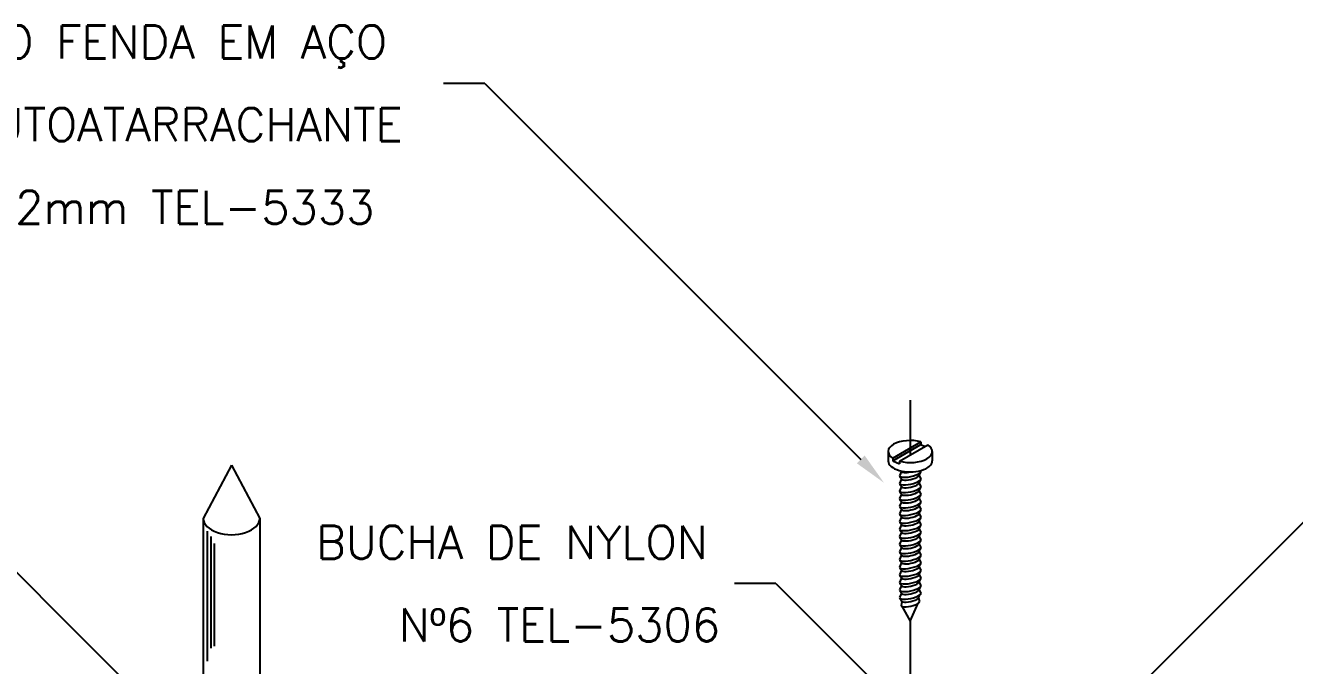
# Model space of a CAD drawing. Header units: millimetres. Extents: x -6472.6 to -6452.7, y -4623.1 to -4608.
# Drawn here: x -6465.65 to -6457.96, y -4611.88 to -4608 of the extents above; entities that cross this region are included whole.
import ezdxf
from ezdxf.enums import TextEntityAlignment as Align

# ---------------------------------------------------------------- set-up
doc = ezdxf.new("R2010")
doc.units = ezdxf.units.MM
doc.header["$LTSCALE"] = 10
doc.linetypes.add('DASHDOT2', pattern=[0.5, 0.25, -0.125, 0, -0.125])
doc.layers.add('Termotécnica', color=7, linetype='Continuous')
doc.styles.add('r80', font='romans.shx')

msp = doc.modelspace()

# ---------------------------------------------------------------- linework, layer by layer
at = {"layer": 'Termotécnica', "color": 2}
for p, q in [((-6462.8688, -4608.3469), (-6463.1188, -4608.3469)), ((-6462.8688, -4608.3469), (-6461.9993, -4609.2164)), ((-6461.9993, -4609.2164), (-6461.192, -4610.0237)), ((-6461.192, -4610.0237), (-6460.5897, -4610.6259)), ((-6460.3963, -4610.6181), (-6460.2254, -4610.5195)), ((-6460.2254, -4610.5195), (-6460.2254, -4610.536)), ((-6460.4233, -4610.5784), (-6460.4233, -4610.6353)), ((-6460.3963, -4610.6346), (-6460.2254, -4610.536)), ((-6460.3544, -4610.6367), (-6460.1836, -4610.5381)), ((-6460.2254, -4610.536), (-6460.1997, -4610.5474)), ((-6460.1565, -4610.5781), (-6460.1565, -4610.635)), ((-6464.403, -4610.6617), (-6464.5745, -4610.983)), ((-6464.403, -4610.6617), (-6464.2315, -4610.983)), ((-6460.3963, -4610.6184), (-6460.3963, -4610.6349)), ((-6460.3963, -4610.6349), (-6460.3544, -4610.6535)), ((-6460.3544, -4610.637), (-6460.3544, -4610.6535)), ((-6457.5159, -4610.6151), (-6459.4539, -4612.5532)), ((-6460.3433, -4610.6979), (-6460.3551, -4610.7252)), ((-6460.3433, -4610.744), (-6460.3551, -4610.7714)), ((-6460.3522, -4610.7295), (-6460.3433, -4610.744)), ((-6460.228, -4610.7041), (-6460.2373, -4610.7212)), ((-6460.2373, -4610.7212), (-6460.2257, -4610.7436)), ((-6460.228, -4610.7503), (-6460.2373, -4610.7673)), ((-6460.3433, -4610.7901), (-6460.3551, -4610.8175)), ((-6460.3433, -4610.8363), (-6460.3551, -4610.8636)), ((-6460.3522, -4610.7756), (-6460.3433, -4610.7901)), ((-6460.3522, -4610.8218), (-6460.3433, -4610.8363)), ((-6460.2373, -4610.7673), (-6460.2257, -4610.7897)), ((-6460.228, -4610.7964), (-6460.2373, -4610.8135)), ((-6460.2373, -4610.8135), (-6460.2257, -4610.8358)), ((-6460.3433, -4610.8824), (-6460.3551, -4610.9098)), ((-6460.3522, -4610.8679), (-6460.3433, -4610.8824)), ((-6460.3522, -4610.9138), (-6460.3433, -4610.9283)), ((-6460.228, -4610.8425), (-6460.2373, -4610.8596)), ((-6460.2373, -4610.8596), (-6460.2257, -4610.882)), ((-6460.228, -4610.8887), (-6460.2373, -4610.9057)), ((-6460.2373, -4610.9057), (-6460.2257, -4610.9281)), ((-6464.5745, -4610.983), (-6464.5745, -4613.4986)), ((-6464.2315, -4610.983), (-6464.2315, -4613.4915)), ((-6460.3433, -4610.9283), (-6460.3551, -4610.9556)), ((-6460.3433, -4610.9744), (-6460.3551, -4611.0018)), ((-6460.3522, -4610.9599), (-6460.3433, -4610.9744)), ((-6460.228, -4610.9348), (-6460.2373, -4610.9519)), ((-6460.2373, -4610.9519), (-6460.2257, -4610.9743)), ((-6460.228, -4610.981), (-6460.2373, -4610.998)), ((-6460.3433, -4611.0205), (-6460.3551, -4611.0479)), ((-6460.3433, -4611.0667), (-6460.3551, -4611.094)), ((-6460.3522, -4611.006), (-6460.3433, -4611.0205)), ((-6460.3522, -4611.0522), (-6460.3433, -4611.0667)), ((-6460.2373, -4610.998), (-6460.2257, -4611.0204)), ((-6460.228, -4611.0271), (-6460.2373, -4611.0442)), ((-6460.2373, -4611.0442), (-6460.2257, -4611.0665)), ((-6460.3433, -4611.1128), (-6460.3551, -4611.1402)), ((-6460.3522, -4611.0983), (-6460.3433, -4611.1128)), ((-6460.3522, -4611.1445), (-6460.3433, -4611.159)), ((-6460.228, -4611.0733), (-6460.2373, -4611.0903)), ((-6460.2373, -4611.0903), (-6460.2257, -4611.1127)), ((-6460.228, -4611.1194), (-6460.2373, -4611.1365)), ((-6460.2373, -4611.1365), (-6460.2257, -4611.1588)), ((-6460.3433, -4611.159), (-6460.3551, -4611.1863)), ((-6460.3433, -4611.2051), (-6460.3551, -4611.2325)), ((-6460.3522, -4611.1906), (-6460.3433, -4611.2051)), ((-6460.228, -4611.1655), (-6460.2373, -4611.1826)), ((-6460.2373, -4611.1826), (-6460.2257, -4611.205)), ((-6460.228, -4611.2117), (-6460.2373, -4611.2287)), ((-6465.7372, -4611.2784), (-6465.3881, -4611.6276)), ((-6460.3433, -4611.2513), (-6460.3551, -4611.2786)), ((-6460.3433, -4611.2974), (-6460.3551, -4611.3248)), ((-6460.3522, -4611.2368), (-6460.3433, -4611.2513)), ((-6460.3522, -4611.2829), (-6460.3433, -4611.2974)), ((-6460.2373, -4611.2287), (-6460.2257, -4611.2511)), ((-6460.228, -4611.2578), (-6460.2373, -4611.2749)), ((-6460.2373, -4611.2749), (-6460.2257, -4611.2973)), ((-6460.3433, -4611.3435), (-6460.3551, -4611.3709)), ((-6460.3522, -4611.329), (-6460.3433, -4611.3435)), ((-6460.3522, -4611.3752), (-6460.3433, -4611.3897)), ((-6460.228, -4611.304), (-6460.2373, -4611.321)), ((-6460.2373, -4611.321), (-6460.2257, -4611.3434)), ((-6460.228, -4611.3501), (-6460.2373, -4611.3672)), ((-6460.2373, -4611.3672), (-6460.2257, -4611.3895)), ((-6461.1047, -4611.378), (-6461.3547, -4611.378)), ((-6461.1047, -4611.378), (-6460.5557, -4611.9271)), ((-6460.3433, -4611.3897), (-6460.3551, -4611.417)), ((-6460.3433, -4611.4358), (-6460.3551, -4611.4632)), ((-6460.3522, -4611.4213), (-6460.3433, -4611.4358)), ((-6460.228, -4611.3963), (-6460.2373, -4611.4133)), ((-6460.2373, -4611.4133), (-6460.2257, -4611.4357)), ((-6460.2373, -4611.4607), (-6460.2296, -4611.444)), ((-6460.3529, -4611.467), (-6460.3433, -4611.4832)), ((-6460.3415, -4611.4863), (-6460.3452, -4611.5113)), ((-6460.3413, -4611.5156), (-6460.2904, -4611.6068)), ((-6460.2904, -4611.6068), (-6460.2409, -4611.4976)), ((-6460.2406, -4611.4676), (-6460.2344, -4611.4877)), ((-6465.3881, -4611.6276), (-6464.7859, -4612.2298))]:
    msp.add_line(p, q, dxfattribs=at)
at = {"layer": 'Termotécnica', "color": 1, "linetype": 'DASHDOT2'}
for p, q in [((-6460.2904, -4610.2677), (-6460.2904, -4610.5997)), ((-6460.2904, -4611.6068), (-6460.2904, -4611.9997))]:
    msp.add_line(p, q, dxfattribs=at)
at = {"layer": 'Termotécnica', "color": 1}
for p, q in [((-6464.5476, -4611.8478), (-6464.5476, -4611.0612)), ((-6464.5264, -4611.7705), (-6464.5264, -4611.0937)), ((-6464.5056, -4611.7576), (-6464.5056, -4611.1361))]:
    msp.add_line(p, q, dxfattribs=at)
at = {"layer": 'Termotécnica', "color": 2}
for centre, major_axis, ratio, start_param, end_param in [((-6460.2899, -4610.5781), (-0.1334, 0), 0.500279, 4.209434, 6.927858), ((-6460.2899, -4610.5781), (-0.1334, 0), 0.500279, 1.067604, 3.786429), ((-6460.2899, -4610.635), (-0.1334, 0), 0.500279, 0, 3.141593), ((-6464.403, -4610.983), (-0.1715, 0), 0.5774, 0, 3.141593)]:
    msp.add_ellipse(centre, major_axis=major_axis, ratio=ratio, start_param=start_param, end_param=end_param, dxfattribs=at)
at = {"layer": 'Termotécnica', "color": 1}
for centre, major_axis, ratio, end_param in [((-6460.2903, -4610.7111), (-0.0649, -0.0138), 0.286066, 3.141593), ((-6460.2903, -4610.7573), (-0.0649, -0.0138), 0.286066, 3.141593), ((-6460.2902, -4610.6866), (-0.0531, -0.0113), 0.283809, 1.542964), ((-6460.2902, -4610.7324), (-0.0531, -0.0113), 0.283809, 3.141593), ((-6460.2903, -4610.8035), (-0.0649, -0.0138), 0.286066, 3.141593), ((-6460.2903, -4610.8498), (-0.0649, -0.0138), 0.286066, 3.141593), ((-6460.2902, -4610.7786), (-0.0531, -0.0113), 0.283809, 3.141593), ((-6460.2902, -4610.8248), (-0.0531, -0.0113), 0.283809, 3.141593), ((-6460.2903, -4610.896), (-0.0649, -0.0138), 0.286066, 3.141593), ((-6460.2902, -4610.8711), (-0.0531, -0.0113), 0.283809, 3.141593), ((-6460.2902, -4610.9173), (-0.0531, -0.0113), 0.283809, 3.141593), ((-6460.2903, -4610.9422), (-0.0649, -0.0138), 0.286066, 3.141593), ((-6460.2903, -4610.9885), (-0.0649, -0.0138), 0.286066, 3.141593), ((-6460.2902, -4610.9636), (-0.0531, -0.0113), 0.283809, 3.141593), ((-6460.2903, -4611.0347), (-0.0649, -0.0138), 0.286066, 3.141593), ((-6460.2903, -4611.0803), (-0.0649, -0.0138), 0.286066, 3.141593), ((-6460.2902, -4611.0098), (-0.0531, -0.0113), 0.283809, 3.141593), ((-6460.2902, -4611.0561), (-0.0531, -0.0113), 0.283809, 3.141593), ((-6460.2903, -4611.1265), (-0.0649, -0.0138), 0.286066, 3.141593), ((-6460.2902, -4611.1016), (-0.0531, -0.0113), 0.283809, 3.141593), ((-6460.2902, -4611.1478), (-0.0531, -0.0113), 0.283809, 3.141593), ((-6460.2903, -4611.1728), (-0.0649, -0.0138), 0.286066, 3.141593), ((-6460.2903, -4611.219), (-0.0649, -0.0138), 0.286066, 3.141593), ((-6460.2902, -4611.1941), (-0.0531, -0.0113), 0.283809, 3.141593), ((-6460.2903, -4611.2652), (-0.0649, -0.0138), 0.286066, 3.141593), ((-6460.2903, -4611.3115), (-0.0649, -0.0138), 0.286066, 3.141593), ((-6460.2902, -4611.2403), (-0.0531, -0.0113), 0.283809, 3.141593), ((-6460.2902, -4611.2866), (-0.0531, -0.0113), 0.283809, 3.141593), ((-6460.2903, -4611.3577), (-0.0649, -0.0138), 0.286066, 3.141593), ((-6460.2902, -4611.3328), (-0.0531, -0.0113), 0.283809, 3.141593), ((-6460.2902, -4611.379), (-0.0531, -0.0113), 0.283809, 3.141593), ((-6460.2903, -4611.404), (-0.0649, -0.0138), 0.286066, 3.141593), ((-6460.2903, -4611.4502), (-0.0649, -0.0138), 0.286066, 3.141593), ((-6460.2902, -4611.4253), (-0.0531, -0.0113), 0.283809, 3.141593), ((-6460.2899, -4611.4996), (-0.0552, -0.0117), 0.283809, 3.141593), ((-6460.2902, -4611.4715), (-0.0531, -0.0113), 0.283809, 3.141593)]:
    msp.add_ellipse(centre, major_axis=major_axis, ratio=ratio, start_param=0, end_param=end_param, dxfattribs=at)
at = {"layer": 'Termotécnica', "color": 2}
msp.add_solid([(-6460.5661, -4610.6024), (-6460.6134, -4610.6495), (-6460.4485, -4610.7678)], dxfattribs=at)

# ---------------------------------------------------------------- texts
at = {"layer": 'Termotécnica', "color": 2, "style": 'r80'}
for s, p in [('PARAFUSO FENDA EM AÇO ', (-6466.9743, -4608.0954)), ('INOX AUTOATARRACHANTE ', (-6466.7608, -4608.5965)), (' %%C4,2 x 32mm TEL-5333', (-6467.0423, -4609.0972)), ('BUCHA DE NYLON ', (-6463.8903, -4611.1278)), ('Nº6 TEL-5306', (-6463.389, -4611.6287))]:
    msp.add_text(s, height=0.2, dxfattribs=at).set_placement(p, align=Align.MIDDLE_LEFT)

doc.saveas('drawing.dxf')
